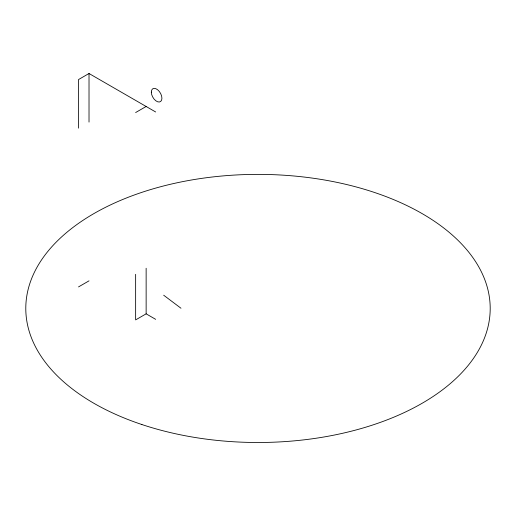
<?xml version="1.0" encoding="UTF-8"?>
<svg xmlns="http://www.w3.org/2000/svg" width="516" height="516" viewBox="0 0 516 516"><rect width="100%" height="100%" fill="white"/><g stroke="black" fill="none" stroke-linecap="round" stroke-linejoin="round"><path stroke-width="0.77" d="M155.658 111.978L89.016 73.504L78.516 79.561L78.516 128.155M135.637 112.546L146.138 106.483M78.516 286.915L89.016 280.852M155.658 319.333L146.138 313.838L135.637 319.894L135.637 274.312M163.675 295.216L180.981 308.239M146.138 268.249L146.138 313.838M89.016 73.504L89.016 122.092M141.9 424.539A232.2 134.057 0 0 0 490.2 308.439A232.2 134.057 0 0 0 141.9 192.339A232.2 134.057 0 0 0 141.9 424.539M151.323 92.132A7.495 4.328 60 0 0 159.276 102.02A7.495 4.328 60 0 0 159.276 91.422A7.495 4.328 60 0 0 151.323 92.132"/></g></svg>
